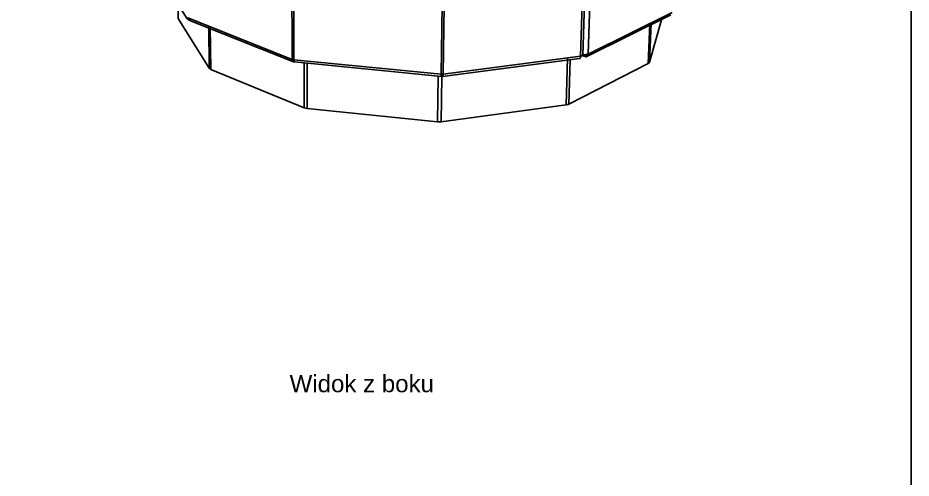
# Model space of a CAD drawing. Header units: millimetres. Extents: x 10366 to 13995, y 24552 to 29685.
# Drawn here: x 12181 to 13995, y 27119 to 28053 of the extents above; entities that cross this region are included whole.
import ezdxf

# ---------------------------------------------------------------- set-up
doc = ezdxf.new("R2010")
doc.units = ezdxf.units.MM
doc.header["$LTSCALE"] = 3
doc.layers.add('Default', color=7, linetype='Continuous')
doc.styles.get("Standard").update_dxf_attribs({"font": 'arial.ttf'})

msp = doc.modelspace()

# ---------------------------------------------------------------- linework, layer by layer
msp.add_lwpolyline([(10366.2, 24552.5), (10366.2, 29684.6), (13995, 29684.6), (13995, 24552.5)], close=True)
at = {"layer": 'Default'}
for points in [[(12737.7, 27969.1, 0), (12734, 28986.8, 0)], [(12741.2, 27968.3, 0), (12737.7, 28986.3, 0)], [(13323.5, 27975.3, 0), (13355.8, 28990.6, 0)], [(13360.9, 28992.3, 0), (13328.3, 27978, 0)], [(13338.8, 27979.5, 0), (13372.1, 28993.2, 0)], [(13040.3, 27938.8, 0), (13055.5, 28968.1, 0)], [(13044.3, 27938.9, 0), (13059.7, 28968.1, 0)], [(12524.7, 28051.6, 0), (12456.2, 28160.3, 0)], [(12506.3, 28052.4, 0), (12505.8, 28083.3, 0)], [(12506.3, 28052.4, 0), (12569.3, 27951.2, 0)], [(12523.8, 28054.7, 0), (12523.8, 28054.1, 0), (12523.9, 28053.5, 0), (12524.1, 28052.9, 0), (12524.3, 28052.3, 0), (12524.6, 28051.7, 0), (12525, 28051.2, 0), (12525.4, 28050.7, 0), (12525.9, 28050.2, 0), (12526.5, 28049.8, 0), (12527.1, 28049.5, 0), (12527.7, 28049.2, 0), (12528.4, 28049, 0), (12529, 28048.9, 0), (12529.7, 28048.8, 0), (12530.4, 28048.8, 0), (12531, 28048.8, 0)], [(12737.7, 27969.1, 0), (12525.6, 28053.4, 0)], [(12528.2, 28048.7, 0), (12527.9, 28048.9, 0), (12527.6, 28049, 0), (12527.3, 28049.2, 0), (12527.1, 28049.4, 0), (12526.9, 28049.7, 0), (12526.4, 28050.2, 0), (12526.1, 28050.9, 0), (12525.9, 28051.6, 0), (12525.7, 28052.3, 0), (12525.6, 28053.4, 0)], [(12737.7, 27969.1, 0), (12525.6, 28053.4, 0)], [(13506.9, 28059.4, 0), (13336.3, 27974.8, 0)], [(13509.5, 28064, 0), (13338.8, 27979.5, 0)], [(13338.8, 27979.5, 0), (13509.5, 28064, 0)], [(13463.5, 27963.3, 0), (13489.1, 28053.9, 0)], [(12740.2, 27964.3, 0), (12528.2, 28048.7, 0)], [(12569.3, 27951.2, 0), (12568.2, 28036.5, 0)], [(12572.7, 27948.7, 0), (12571.5, 28035.2, 0)], [(13461, 27960.8, 0), (13464.2, 28041.6, 0)], [(13463.5, 27963.3, 0), (13466.7, 28042.8, 0)], [(13323.5, 27975.3, 0), (13325, 27975.5, 0), (13326.3, 27976, 0), (13326.9, 27976.3, 0), (13327.4, 27976.5, 0), (13327.7, 27976.9, 0), (13327.9, 27977, 0), (13328, 27977.2, 0), (13328.1, 27977.4, 0), (13328.2, 27977.5, 0), (13328.2, 27977.7, 0), (13328.3, 27977.9, 0), (13328.3, 27978.1, 0), (13328.3, 27978.3, 0), (13328.2, 27978.4, 0), (13328.1, 27978.6, 0), (13328, 27978.8, 0), (13327.9, 27979, 0), (13327.8, 27979.2, 0), (13327.4, 27979.5, 0), (13326.7, 27980, 0)], [(13326.7, 27980, 0), (13327.9, 27979.4, 0), (13329.4, 27979, 0), (13331.1, 27978.6, 0), (13332.8, 27978.5, 0), (13334.5, 27978.5, 0), (13336.2, 27978.7, 0), (13337.6, 27979, 0), (13338.8, 27979.5, 0)], [(13332.9, 27977.9, 0), (13328.3, 27979.7, 0)], [(13332.9, 27977.9, 0), (13333.2, 27977.8, 0), (13333.5, 27977.7, 0), (13333.8, 27977.7, 0), (13334.1, 27977.7, 0), (13334.4, 27977.7, 0), (13334.7, 27977.8, 0), (13334.9, 27978, 0), (13335.1, 27978.1, 0), (13335.4, 27978.3, 0), (13335.6, 27978.5, 0), (13335.7, 27978.8, 0), (13335.9, 27979.1, 0), (13336, 27979.4, 0), (13336.1, 27979.7, 0), (13336.1, 27980.1, 0), (13336.2, 27980.5, 0)], [(13336.2, 27980.5, 0), (13336, 27974.7, 0)], [(13336, 27974.7, 0), (13336.6, 27975, 0), (13337.1, 27975.4, 0), (13337.6, 27975.9, 0), (13338, 27976.5, 0), (13338.4, 27977.1, 0), (13338.6, 27977.9, 0), (13338.8, 27978.7, 0), (13338.8, 27979.5, 0)], [(13338.8, 27979.5, 0), (13336.2, 27980.5, 0)], [(12737.7, 27969.1, 0), (12740.1, 27970.1, 0)], [(12737.7, 27969.1, 0), (12737.8, 27967.8, 0), (12737.9, 27967.2, 0), (12738.1, 27966.7, 0), (12738.3, 27966.1, 0), (12738.6, 27965.6, 0), (12738.9, 27965.2, 0), (12739.3, 27964.8, 0), (12739.7, 27964.5, 0), (12740.1, 27964.3, 0), (12740.6, 27964.1, 0), (12741.1, 27964, 0), (12741.6, 27964, 0), (12742, 27964.1, 0), (12742.5, 27964.2, 0), (12743, 27964.4, 0)], [(12737.7, 27969.1, 0), (12739.3, 27968.6, 0), (12741.2, 27968.3, 0)], [(12743, 27967.5, 0), (12742.7, 27967.4, 0), (12742.4, 27967.3, 0), (12742.1, 27967.3, 0), (12741.8, 27967.3, 0), (12741.6, 27967.4, 0), (12741.3, 27967.5, 0), (12741.1, 27967.6, 0), (12740.9, 27967.8, 0), (12740.7, 27968, 0), (12740.5, 27968.2, 0), (12740.4, 27968.5, 0), (12740.3, 27968.7, 0), (12740.2, 27969.1, 0), (12740.1, 27969.4, 0), (12740.1, 27970.1, 0)], [(12741.2, 27968.3, 0), (12742, 27969.7, 0)], [(13040.3, 27938.8, 0), (12741.2, 27968.3, 0)], [(12743, 27964.4, 0), (12742.8, 27964.2, 0), (12742.7, 27964, 0), (12742.6, 27963.9, 0), (12742.5, 27963.8, 0), (12742.4, 27963.8, 0), (12742.4, 27963.8, 0), (12742.3, 27963.8, 0), (12742.3, 27963.8, 0), (12742.3, 27963.8, 0), (12742.2, 27963.8, 0), (12742.2, 27963.8, 0), (12742.1, 27963.8, 0), (12742.1, 27963.8, 0), (12742, 27963.8, 0), (12742, 27963.8, 0), (12741.9, 27963.9, 0), (12741.9, 27964, 0), (12741.8, 27964.1, 0), (12741.7, 27964.4, 0), (12741.5, 27964.8, 0), (12741.3, 27965.7, 0), (12741.2, 27968.3, 0)], [(13040.3, 27938.8, 0), (12741.2, 27968.3, 0)], [(13041.1, 27934.3, 0), (12742.2, 27963.8, 0)], [(12762, 27870.7, 0), (12761.8, 27961.8, 0)], [(12768.1, 27869.3, 0), (12768, 27961.2, 0)], [(13321.7, 27970.7, 0), (13042.8, 27934.3, 0)], [(13323.5, 27975.3, 0), (13044.3, 27938.9, 0)], [(13323.5, 27975.3, 0), (13044.3, 27938.9, 0)], [(13294.1, 27876.6, 0), (13297, 27971.8, 0)], [(13299.7, 27878.2, 0), (13302.4, 27968.2, 0)], [(13299.7, 27878.2, 0), (13461, 27960.8, 0)], [(13323.5, 27975.3, 0), (13323.4, 27973.9, 0), (13323.2, 27972.8, 0), (13322.9, 27971.9, 0), (13322.7, 27971.5, 0), (13322.5, 27971.2, 0), (13322.4, 27971.1, 0), (13322.3, 27971, 0), (13322.1, 27970.9, 0), (13322, 27970.8, 0), (13321.9, 27970.8, 0), (13321.8, 27970.7, 0), (13321.6, 27970.7, 0), (13321.5, 27970.7, 0), (13321.4, 27970.7, 0), (13321.2, 27970.8, 0), (13321.1, 27970.8, 0), (13321, 27970.9, 0), (13320.8, 27971, 0), (13320.7, 27971.1, 0), (13320.4, 27971.3, 0)], [(13323.5, 27975.3, 0), (13322.2, 27976.6, 0)], [(13327.7, 27976.8, 0), (13332.8, 27974.8, 0)], [(13336, 27974.7, 0), (13335.6, 27974.5, 0), (13335.2, 27974.5, 0), (13334.8, 27974.4, 0), (13334.4, 27974.4, 0), (13334, 27974.4, 0), (13333.6, 27974.5, 0), (13332.8, 27974.8, 0)], [(13461, 27960.8, 0), (13461.9, 27961.3, 0), (13462.3, 27961.6, 0), (13462.7, 27961.9, 0), (13462.9, 27962.3, 0), (13463.2, 27962.6, 0), (13463.4, 27962.9, 0), (13463.5, 27963.3, 0)], [(12569.3, 27951.2, 0), (12569.6, 27950.8, 0), (12569.9, 27950.5, 0), (12570.2, 27950.2, 0), (12571.1, 27949.6, 0), (12572.7, 27948.7, 0)], [(12572.7, 27948.7, 0), (12762, 27870.7, 0)], [(13033.1, 27842.1, 0), (13034.4, 27934.9, 0)], [(13040.1, 27842.2, 0), (13041.5, 27934.2, 0)], [(13040.3, 27938.8, 0), (13041, 27940.2, 0)], [(13040.3, 27938.8, 0), (13042.3, 27938.7, 0), (13044.3, 27938.9, 0)], [(13040.3, 27938.8, 0), (13040.4, 27936.4, 0), (13040.5, 27935.5, 0), (13040.7, 27934.8, 0), (13040.8, 27934.5, 0), (13040.8, 27934.4, 0), (13040.9, 27934.4, 0), (13040.9, 27934.3, 0), (13041, 27934.3, 0), (13041, 27934.3, 0), (13041, 27934.3, 0), (13041, 27934.3, 0), (13041.1, 27934.3, 0), (13041.1, 27934.3, 0), (13041.1, 27934.3, 0), (13041.2, 27934.3, 0), (13041.2, 27934.3, 0), (13041.2, 27934.3, 0), (13041.3, 27934.4, 0), (13041.4, 27934.5, 0), (13041.5, 27934.6, 0), (13041.7, 27935, 0)], [(13041.7, 27938.1, 0), (13041.6, 27937.9, 0), (13041.6, 27937.8, 0), (13041.5, 27937.8, 0), (13041.5, 27937.8, 0), (13041.5, 27937.7, 0), (13041.4, 27937.7, 0), (13041.4, 27937.7, 0), (13041.4, 27937.7, 0), (13041.4, 27937.7, 0), (13041.4, 27937.7, 0), (13041.4, 27937.7, 0), (13041.3, 27937.7, 0), (13041.3, 27937.7, 0), (13041.3, 27937.8, 0), (13041.3, 27937.8, 0), (13041.3, 27937.8, 0), (13041.2, 27937.9, 0), (13041.2, 27937.9, 0), (13041.1, 27938.1, 0), (13041.1, 27938.5, 0), (13041, 27940.2, 0)], [(13043.2, 27940.3, 0), (13043.1, 27939.5, 0), (13043, 27938.9, 0), (13042.9, 27938.4, 0), (13042.8, 27938.2, 0), (13042.7, 27938, 0), (13042.7, 27937.9, 0), (13042.6, 27937.9, 0), (13042.6, 27937.8, 0), (13042.5, 27937.8, 0), (13042.4, 27937.8, 0), (13042.4, 27937.7, 0), (13042.3, 27937.7, 0), (13042.2, 27937.7, 0), (13042.2, 27937.7, 0), (13042.1, 27937.8, 0), (13042.1, 27937.8, 0), (13042, 27937.8, 0), (13041.9, 27937.9, 0), (13041.9, 27937.9, 0), (13041.7, 27938.1, 0)], [(13041.7, 27935, 0), (13041.9, 27934.7, 0), (13042.1, 27934.5, 0), (13042.3, 27934.4, 0), (13042.4, 27934.4, 0), (13042.5, 27934.3, 0), (13042.6, 27934.3, 0), (13042.7, 27934.3, 0), (13042.9, 27934.3, 0), (13043, 27934.3, 0), (13043.1, 27934.4, 0), (13043.2, 27934.5, 0), (13043.3, 27934.6, 0), (13043.4, 27934.7, 0), (13043.5, 27934.8, 0), (13043.7, 27935.1, 0), (13043.8, 27935.5, 0), (13044.1, 27936.5, 0), (13044.3, 27937.6, 0), (13044.3, 27938.9, 0)], [(13041.7, 27935, 0), (13041.7, 27938.1, 0)], [(13041.7, 27938.1, 0), (13041.7, 27935, 0)], [(13044.3, 27938.9, 0), (13043.2, 27940.3, 0)], [(12762, 27870.7, 0), (12764.9, 27869.8, 0), (12768.1, 27869.3, 0)], [(12768.1, 27869.3, 0), (13033.1, 27842.1, 0)], [(13040.1, 27842.2, 0), (13294.1, 27876.6, 0)], [(13294.1, 27876.6, 0), (13297.2, 27877.3, 0), (13298.5, 27877.7, 0), (13299.7, 27878.2, 0)], [(13033.1, 27842.1, 0), (13036.6, 27842, 0), (13040.1, 27842.2, 0)]]:
    msp.add_polyline3d(points, dxfattribs=at)

# ---------------------------------------------------------------- texts
msp.add_text('Widok z boku', height=34.962).set_placement((12732.6, 27293))

doc.saveas('drawing.dxf')
